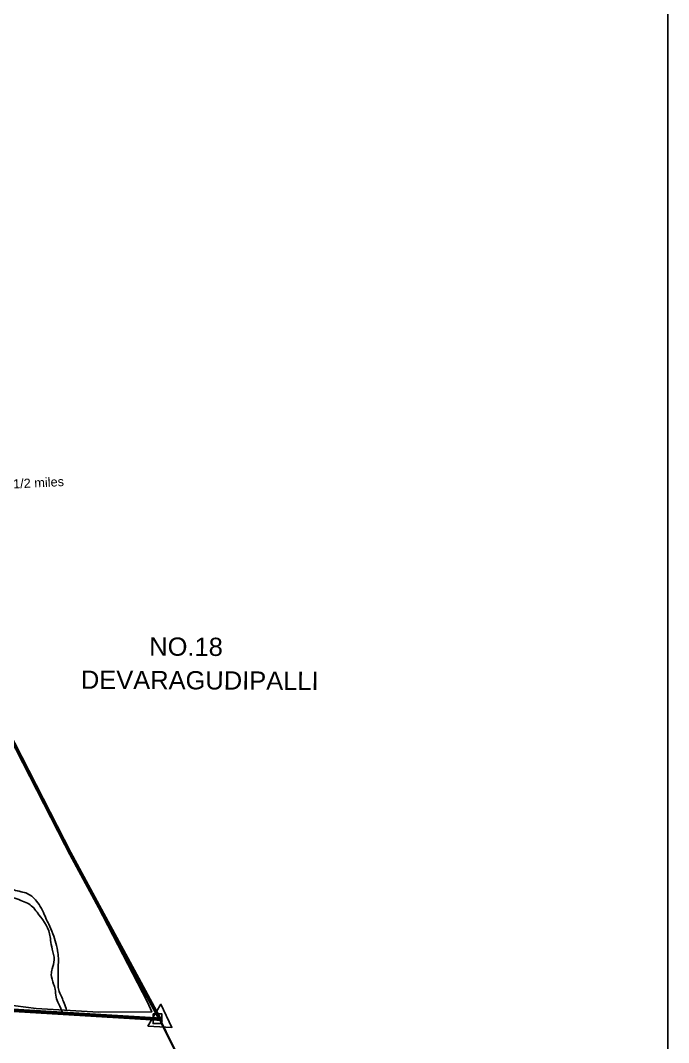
# Model space of a CAD drawing. Header units: feet. Extents: x 177753 to 186270, y 1578848 to 1588126.
# Drawn here: x 183835 to 185264, y 1583902 to 1586156 of the extents above; entities that cross this region are included whole.
import ezdxf

# ---------------------------------------------------------------- set-up
doc = ezdxf.new("R2010")
doc.units = ezdxf.units.FT
doc.header["$LTSCALE"] = 15
doc.header["$MEASUREMENT"] = 0
doc.linetypes.add('HIDDEN2', pattern=[0.1875, 0.125, -0.0625])
for name, color, linetype in [('DIMENSION', 7, 'Continuous'), ('HILL', 223, 'Continuous'), ('PLOT NO', 7, 'Continuous'), ('TANKS-STREAM', 4, 'Continuous'), ('TEXT', 255, 'Continuous')]:
    doc.layers.add(name, color=color, linetype=linetype)
doc.layers.add('VILLAGE BOUNDRY', color=5, linetype='HIDDEN2', lineweight=100)
doc.styles.get("Standard").update_dxf_attribs({"font": 'arial.ttf'})

msp = doc.modelspace()

# ---------------------------------------------------------------- linework, layer by layer
at = {"layer": 'DIMENSION', "lineweight": -2}
msp.add_lwpolyline([(184115.7, 1583938.4), (184169, 1583935.8), (184144.8, 1583986.9), (184115.7, 1583938.4)], dxfattribs=at)
msp.add_lwpolyline([(184127.6, 1583965.7), (184146.9, 1583965.6), (184146.8, 1583944), (184127.4, 1583944.1)], close=True, dxfattribs=at)
at = {"layer": 'HILL', "lineweight": -2}
msp.add_lwpolyline([(183632.9, 1583807.5), (183669.1, 1583974.7), (183687, 1584000.7), (183869.8, 1583977.6), (184007, 1583969.4), (184124.4, 1583969.9), (184115.1, 1583991.6), (183634, 1584920.5)], dxfattribs=at)
at = {"layer": 'PLOT NO', "color": 5, "const_width": 3.75}
msp.add_lwpolyline([(177754.6, 1588123.7), (185261.8, 1588123.7), (185261.8, 1578850.2), (177754.6, 1578850.2)], close=True, dxfattribs=at)
at = {"layer": 'TANKS-STREAM', "lineweight": -2}
for points in [[(183673.1, 1584290.2), (183681.8, 1584282.8), (183687.7, 1584272.2), (183691.8, 1584261.1), (183700.5, 1584251.9), (183709.2, 1584247.2), (183721.7, 1584244.8), (183735.9, 1584241.5), (183751.1, 1584238.7), (183771.4, 1584240), (183804.6, 1584243.5), (183820.2, 1584238.8), (183836.3, 1584235), (183850.1, 1584230.8), (183873.1, 1584210.7), (183883.6, 1584193.2), (183891.3, 1584176.6), (183897.3, 1584163.2), (183906.4, 1584142.4), (183917.7, 1584099.8), (183918.6, 1584089.2), (183918.5, 1584074.5), (183918.4, 1584054.7), (183918.2, 1584027.1), (183920.5, 1584014.6), (183925.9, 1584002.2), (183931.4, 1583989.3), (183936.8, 1583973.1)], [(183673.5, 1584272.5), (183677.3, 1584264.8), (183682.4, 1584254.4), (183687.8, 1584243.8), (183698.1, 1584231.8), (183726.5, 1584223.1), (183756.9, 1584225.2), (183779.5, 1584225.4), (183800.4, 1584225.3), (183835.9, 1584215.8), (183850.4, 1584209.6), (183861.6, 1584201.8), (183871.6, 1584189.8), (183899.4, 1584142.1), (183901.6, 1584128.2), (183905, 1584108.2), (183909.4, 1584084.6), (183905.1, 1584064.7), (183903.1, 1584052.4), (183908.2, 1584031.3), (183911.3, 1584020), (183913.8, 1584002.2), (183919.2, 1583988.3), (183928.5, 1583966.8)]]:
    msp.add_spline(points, degree=3, dxfattribs=at)
at = {"layer": 'VILLAGE BOUNDRY', "lineweight": -2, "ltscale": 15, "const_width": 8}
msp.add_lwpolyline([(183017.4, 1586176.4), (183205.4, 1586141.5), (183293.2, 1586071.2), (183343.6, 1586023.7), (183390.9, 1585953.5), (183473.2, 1585774.6), (183505.7, 1585747.1), (183546.4, 1585659.6), (183642.4, 1585363.1), (183611.5, 1585330.9), (183556.5, 1585270.4), (183516.6, 1585194.1), (183690, 1584817.1), (183943.7, 1584321.6), (184142.6, 1583953.8), (183676.9, 1583982), (183638, 1583813.7)], dxfattribs=at)
at = {"layer": 'VILLAGE BOUNDRY', "lineweight": -2, "ltscale": 25, "const_width": 5.02}
msp.add_lwpolyline([(184143.6, 1583950.3), (184227.7, 1583780.5)], dxfattribs=at)

# ---------------------------------------------------------------- texts
at = {"layer": 'PLOT NO', "lineweight": -2}
msp.add_text('To Ellareddipalli 1 1/2 miles ', height=20.086, rotation=2.7566, dxfattribs=at).set_placement((183588.7, 1585113))
at = {"layer": 'TEXT', "color": 1, "lineweight": -2}
for s, height, p in [('NO.18', 40.17, (184118.9, 1584755.6)), ('DEVARAGUDIPALLI', 40.172, (183968.2, 1584682.5))]:
    msp.add_text(s, height=height, rotation=359.6844, dxfattribs=at).set_placement(p)

doc.saveas('drawing.dxf')
